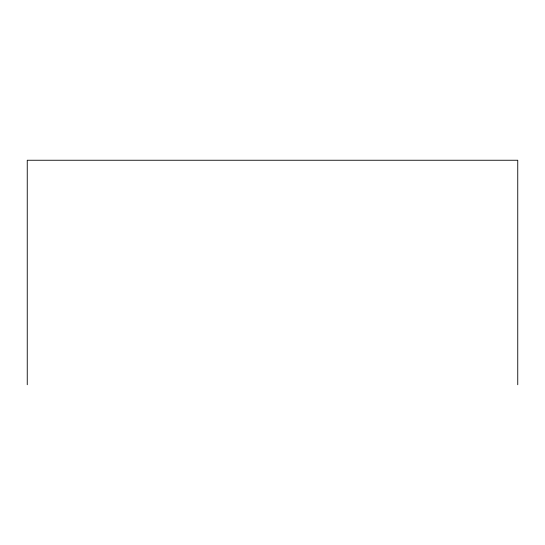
<?xml version="1.0" encoding="UTF-8"?>
<svg xmlns="http://www.w3.org/2000/svg" width="545" height="545" viewBox="0 0 545 545"><rect width="100%" height="100%" fill="white"/><g stroke="black" fill="none" stroke-linecap="round" stroke-linejoin="round"><path stroke-width="0.82" d="M517.75 384.75L517.75 160.25L27.25 160.25L27.25 384.75"/></g></svg>
